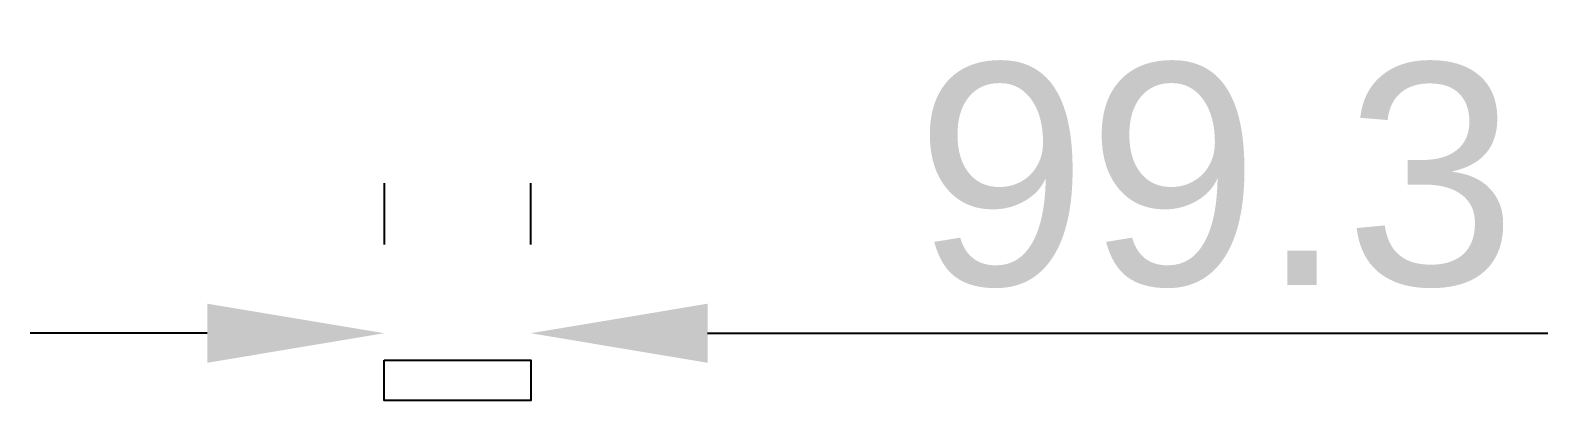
# Model space of a CAD drawing. Header units: millimetres. Extents: x 840 to 45745, y -146 to 13913.
# Drawn here: x 44716 to 45745, y 790 to 1041 of the extents above; entities that cross this region are included whole.
import ezdxf

# ---------------------------------------------------------------- set-up
doc = ezdxf.new("R2010")
doc.units = ezdxf.units.MM
doc.styles.get("Standard").update_dxf_attribs({"font": 'arial.ttf'})
doc.dimstyles.new('000001211E731208', dxfattribs={"dimscale": 30, "dimtxt": 5, "dimasz": 4, "dimexe": 2, "dimexo": 4, "dimgap": 1, "dimtad": 1, "dimtih": 1, "dimtoh": 1, "dimdec": 1, "dimdsep": 46, "dimtxsty": 'Standard', "dimcen": 2, "dimclrd": 1, "dimclre": 134, "dimadec": 1, "dimazin": 2, "dimtfac": 1, "dimtdec": 1, "dimtofl": 0, "dimtmove": 0, "dimatfit": 3, "dimfxl": 1, "dimtolj": 1, "dimtzin": 0, "dimarcsym": 0})

# ---------------------------------------------------------------- blocks, each defined once
blk = doc.blocks.new('*D71')
at = {"color": 134, "linetype": 'ByBlock', "lineweight": -2, "transparency": 16777216}
for p, q in [((44956.2, 937.7), (44956.2, 896)), ((45055.5, 937.7), (45055.5, 896))]:
    blk.add_line(p, q, dxfattribs=at)
at = {"color": 1, "linetype": 'ByBlock', "lineweight": -2, "transparency": 16777216}
for p, q in [((44836.2, 836), (44716.2, 836)), ((45175.5, 836), (45745.2, 836))]:
    blk.add_line(p, q, dxfattribs=at)
at = {"color": 1, "transparency": 16777216}
for points in [[(44836.2, 856), (44836.2, 816), (44956.2, 836)], [(45175.5, 856), (45175.5, 816), (45055.5, 836)]]:
    blk.add_solid(points, dxfattribs=at)
at = {"layer": 'Defpoints', "color": 0, "transparency": 16777216}
for p in [(45055.5, 836), (44956.2, 817.7), (45055.5, 817.7)]:
    blk.add_point(p, dxfattribs=at)
at = {"color": 0, "transparency": 16777216, "insert": (45520.3, 942.6), "char_height": 150, "attachment_point": 5}
blk.add_mtext('\\A1;99.3', dxfattribs=at)

msp = doc.modelspace()

# ---------------------------------------------------------------- linework, layer by layer
msp.add_lwpolyline([(44956.22, 817.73), (45055.52, 817.73), (45055.52, 790.39), (44956.22, 790.39)], close=True)

# ---------------------------------------------------------------- dimensions: what is measured, and where the dimension line sits
dim = msp.add_linear_dim(base=(45055.52, 835.96), p1=(44956.22, 817.73), p2=(45055.52, 817.73), dimstyle='000001211E731208')
dim.commit()
dim.dimension.update_dxf_attribs({"geometry": '*D71', "text_midpoint": (45520.34, 942.6)})

doc.saveas('drawing.dxf')
